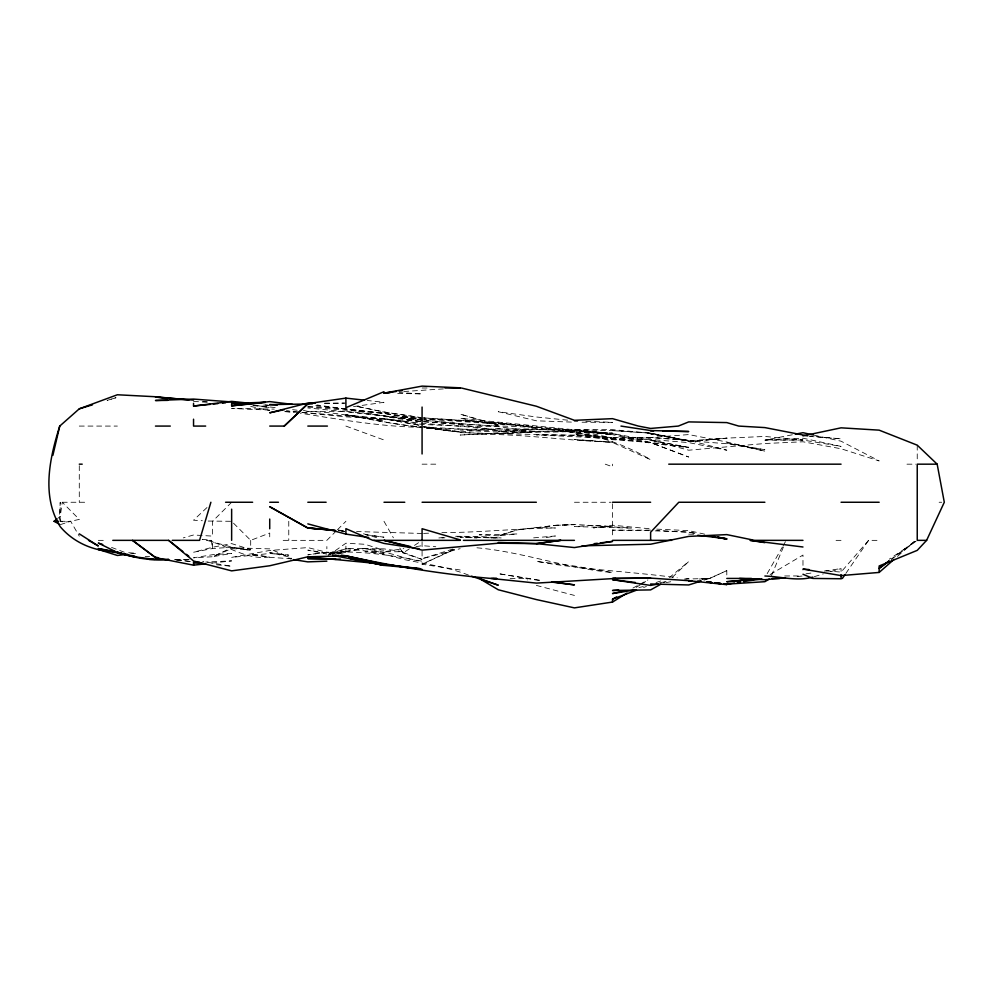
<?xml version="1.0" encoding="UTF-8"?>
<svg xmlns="http://www.w3.org/2000/svg" width="994" height="994" viewBox="0 0 994 994"><rect width="100%" height="100%" fill="white"/><g stroke="black" fill="none" stroke-linecap="round" stroke-linejoin="round"><path stroke-width="0.75" stroke-dasharray="4.97 3.73" d="M60.087 521.303L60.236 502.256C58.969 524.67 56.882 524.26 79.284 519.402L62.274 502.256L60.236 516.458L58.186 518.073M771.468 575.613L784.44 544.575M767.169 573.662L782.402 547.011M783.16 545.681L785.446 541.68M845.882 573.364L868.582 540.351L879.156 540.351M868.582 540.351L841.061 572.072L824.299 570.755M231.639 502.256L212.592 521.303L212.592 536.114L193.544 534.996L183.294 537.878M336.382 530.821L326.864 540.351L280.122 540.351M337.438 529.765L345.9 521.303M672.279 577.377L688.705 561.535L669.521 577.502M206.988 507.536L193.544 520.21L202.341 520.719M897.47 556.391L915.797 540.351L891.369 559.05M891.444 559.349L916.008 541.258L889.307 559.15M328.132 555.696L345.9 543.209L364.947 544.29L383.995 550.229L364.947 548.663L383.995 548.874L403.042 551.745L383.995 551.769L403.8 548.601M409.391 548.812L403.042 553.037L399.75 547.967M414.461 545.42L419.543 542.041M636.172 587.392L640.111 584.957M641.428 584.137L647.989 580.061M770.139 574.544L802.978 555.062L802.978 570.096M663.47 582.732L666.042 581.304M632.929 588.063L638.372 585.106M639.738 584.36L647.902 579.912M460.172 569.984L422.077 564.244L453.376 549.508M422.077 564.244L454.531 549.371M726.8 570.631L709.542 578.433L702.099 579.365L709.716 578.433L726.8 570.631L726.8 577.141M332.307 554.304L345.9 548.626L364.947 548.427L383.995 553.186L345.9 548.626L326.864 554.565L364.947 548.427L329.784 554.08M208.193 521.055L231.639 521.303L250.687 540.351L269.722 533.045L269.722 540.351M643.565 587.541L646.386 586.472M656.09 582.521L662.923 580.247M60.236 524.658L70.686 521.303L79.284 536.164M452.842 549.073L422.077 558.727L460.172 548.663M703.988 580.173L709.542 578.433L684.133 579.104M814.347 576.644L823.256 573.948M830.673 571.712L841.061 568.568L841.061 572.805M533.641 537.853L555.397 535.99L543.681 538.052M338.581 554.031L345.9 552.304L345.9 543.209M638.894 587.553L643.292 586.559M792.305 434.776L764.883 440.168L802.978 440.031L841.061 446.405L802.978 438.205L764.883 439.833L802.978 440.031L764.883 436.453L726.8 438.118L688.705 441.485L650.623 433.173L612.528 429.632L574.445 429.806L460.172 418.288L498.267 424.923L460.172 414.1L498.267 425.904L536.35 427.408L612.528 433.57L688.705 447.275L650.623 442.367L612.528 433.57L574.445 429.607L612.528 434.651L650.623 443.187L688.705 447.698L650.623 439.944L688.705 450.207L764.883 443.51L802.978 441.783L841.061 448.766L879.156 460.93L841.061 441.199L813.229 434.974M335.649 554.23L345.9 552.304M665.856 582.633L671.944 581.515M685.661 578.993L688.705 578.433M415.989 546.65L422.077 545.669L435.794 546.75M806.022 573.811L812.11 572.892M824.299 571.078L841.061 568.568M659.755 582.658L667.372 581.552M353.529 406.596L383.995 402.322L367.233 400.47M441.895 532.647C479.816 532.573 517.539 528.398 555.397 528L536.35 527.516L517.302 529.901L498.267 535.816L517.302 533.952L479.22 534.809L498.267 535.816L517.302 529.901L555.397 525.341L574.445 524.41L631.575 528.125L574.445 526.596L593.48 525.391L612.528 526.509L593.48 527.876L612.528 525.217L650.623 528.845M536.35 527.901L555.397 525.341L574.445 524.658L555.397 525.341M130.549 553.944L136.414 553.26L126.163 552.565M211.834 563.113L231.639 560.889L205.733 562.045M797.138 576.557L802.978 575.936M438.839 537.965L444.939 537.344M455.6 536.263L479.22 536.474L501.187 537.953M688.705 441.46L726.8 438.23L688.705 440.74L650.623 433.956L688.705 440.578L650.623 437.509L612.528 438.106L574.445 432.912L612.528 438.279C550.577 421.866 486.414 433.521 423.606 427.171C473.865 429.147 524.099 434.067 574.445 431.284L498.267 431.16L536.35 428.849L498.267 432.204L460.172 430.017M688.705 441.485L726.8 438.23M403.8 391.524L443.411 388.89M441.895 538.027L444.939 537.779M457.128 536.772L498.267 537.754L490.638 538.027M460.172 432.626L498.267 433.62L536.35 431.508L460.172 435.037C511.152 431.769 561.672 440.839 612.528 442.106L574.445 439.522L612.528 442.467L650.623 459.675C616.143 439.249 576.545 428.116 536.35 431.843C498.69 434.477 460.57 435.099 423.606 426.339L460.172 431.806L423.606 427.867M699.217 579.03L709.716 578.433M145.199 556.603L149.597 556.391M345.9 551.409L326.864 552.254L307.817 554.876C346.036 548.402 384.467 553.857 422.077 561.225C402.533 559.547 384.951 548.315 364.947 551.546L383.995 554.155L403.402 559.386C425.32 563.933 447.822 566.928 468.758 575.191M423.606 533.393L431.222 533.082M291.702 558.827L269.722 557.311L250.687 554.404L269.722 556.938C245.232 560.79 225.091 543.221 202.217 539.394M175.963 559.92L189.158 559.523M324.578 403.601L345.9 403.092M174.497 559.585L189.158 559.436M291.702 558.268L288.769 558.28L291.577 559.026L288.769 558.044L290.956 558.939M784.688 575.973L801.45 575.936M422.077 387.995L428.178 387.995M79.284 426.078L117.367 426.078M422.077 464.173L439.162 464.173M906.975 464.173L915.772 464.173M62.274 502.256L87.944 502.256M574.445 502.256L610.999 502.256M939.119 502.256L941.716 502.256M60.236 521.303L70.686 521.303M650.623 530.125L612.528 530.15L650.623 530.697M98.319 540.351L105.401 540.351M209.448 540.351L211.237 540.351L212.592 541.954L231.639 547.06L250.687 550.403L231.639 547.272L212.592 548.514L193.544 552.242L212.592 547.222L231.639 543.619L250.687 549.57L231.639 548.651L212.592 556.739L193.544 557.82L212.592 554.702L231.639 553.397L212.592 556.739L231.639 547.744L269.722 548.887L288.769 556.901L269.722 552.577L288.769 555.149L269.722 553.496L231.639 557.373L269.722 550.465L307.817 547.595L334.183 554.056M836.053 540.351L841.061 540.351M510.108 578.433L524.907 578.433L527.454 579.987M324.578 403.079L344.384 403.092M582.062 422.226L612.528 422.351L583.577 421.207M688.705 534.163L696.322 534.25M422.077 533.455L356.573 531.554M397.699 393.425L422.077 393.91L399.228 392.58M574.445 429.806L612.528 430.601L650.623 433.173L688.705 440.74L726.8 443.746L764.883 449.735L726.8 442.914L764.883 451.152L726.8 442.007L688.705 434.577L650.623 437.509L688.705 440.205L726.8 450.195L688.705 442.603L650.623 439.51L612.528 439.746L574.445 435.422L498.267 433.62M498.267 537.965L460.172 537.17L476.934 538.002M571.388 422.09L536.35 420.797L498.267 411.702L536.35 416.995L568.344 420.238M655.183 530.871L688.705 532.163L696.322 533.492L688.705 532.163L656.711 530.448M269.722 410.1L231.639 408.447L274.294 409.13M423.606 421.866L496.975 426.078C433.645 422.848 370.874 413.877 307.817 407.975M656.711 529.131L688.705 530.622L704.821 534.213M263.634 405.067L268.206 405.291M420.561 421.344L345.9 416.846L301.716 412.522M422.077 427.37C381.05 426.662 340.582 419.654 300.2 413.156M284.967 411.479L300.2 412.324L286.483 410.634M301.716 412.411L383.995 418.834L420.561 425.457L383.995 418.673L345.9 414.97L383.995 420.487L345.9 414.796L383.995 422.102L422.077 427.706M423.606 417.853L498.267 422.773L612.528 434.912L574.445 430.079L536.35 429.383L574.445 430.39L612.528 433.098L574.445 432.576L498.267 423.183L423.606 417.878M193.544 401.402L207.261 402.297M612.528 430.601L650.623 433.198L688.705 440.74M307.817 406.248L345.9 408.919L383.995 413.119L422.077 420.077L383.995 413.417L312.389 405.167M809.066 436.366L841.061 438.839L810.595 436.155M338.283 530.411L344.384 530.895M650.623 442.591L612.528 439.547L574.445 434.477L650.623 442.628L688.705 457.029L650.623 442.591L612.528 438.627M423.606 421.555L460.172 424.624L498.267 430.315L460.172 426.078L498.267 426.612L536.35 431.818L498.267 428.563L460.172 431.943L423.606 427.544M422.077 419.853L383.995 416.511L422.077 421.804L383.995 415.803L345.9 411.354L307.817 411.367L303.418 410.423M476.934 547.793C522.72 551.881 566.568 568.382 612.528 572.556L574.445 566.033L536.35 561.361C583.006 569.823 630.358 571.413 677.2 577.787M202.689 401.303L207.261 401.713M411.69 426.078L422.077 427.06C383.622 424.078 346.558 411.839 307.817 411.504L303.245 410.957M307.817 406.993L383.995 413.417L422.077 418.71L383.995 416.039L345.9 409.056L316.962 404.98M423.606 419.99L460.172 423.531M216.406 564.791L231.639 566.269L202.689 561.461M284.967 411.628L294.1 412.547M265.149 404.881L269.722 405.366M252.973 405.03L278.867 408.025M536.35 427.668L498.267 423.183M176.783 559.908L190.5 561.498M252.973 405.54L269.722 407.528L252.973 404.968M202.391 539.295L211.237 540.351L212.592 548.514L212.592 541.954M175.963 559.759L193.544 561.858M292.584 409.677L297.156 410.224M539.394 580.583L498.267 573.65L540.922 580.347M365.705 534.685L383.995 537.207L365.705 534.648M335.239 554.23L307.817 550.142L326.864 554.143M422.077 417.766L383.995 412.025L356.163 406.198L383.995 411.951L420.561 417.542M338.283 529.988L344.384 531.107M250.687 406.422L269.722 410.634M536.35 585.404L574.445 595.431M363.481 533.778L378.13 538.052M111.514 547.396L126.897 553.186M422.077 551.074L422.077 559.386L403.042 553.037L399.75 547.545M605.259 464.173L612.528 466.77L612.528 464.173M345.9 426.078L383.995 439.982M403.042 552.341L422.077 559.386M383.995 521.303L393.388 537.804M917.238 445.175L917.238 459.688M612.528 503.784L612.528 537.294M422.077 541.68L422.077 549.682M326.864 546.551L326.864 548.8M288.769 521.303L288.769 540.351M250.687 540.351L250.687 549.471M79.284 465.689L79.284 502.256M115.9 397.749L107.116 400.408L115.9 397.749M650.623 437.969L612.528 438.528L536.35 434.85L574.445 435.099L612.528 437.608L650.623 437.969M460.172 420.412L423.606 418.983L528.435 426.078L460.172 420.412M459.153 426.078L422.077 424.438L383.995 418.71L422.077 423.345L459.153 426.078M344.446 531.579L338.581 530.336L344.446 531.628"/><path stroke-width="1.49" d="M52.868 455.376L59.752 426.078L79.284 408.82L117.367 394.767L155.462 396.743L188.972 400.035M59.752 426.078C49.563 458.271 41.326 496.105 60.236 526.683C73.668 542.649 93.809 551.198 114.434 551.645M210.89 502.256L199.558 540.351L172.26 540.351M809.066 569.562L802.978 569.09L841.061 575.588L879.156 572.432L879.156 565.984L917.238 550.365L926.619 540.351L944.3 502.256L937.168 464.173L917.238 445.175L879.156 430.153L841.061 427.83L802.978 435.894M845.012 574.631L842.39 578.433L841.061 578.433L841.061 574.619M269.722 426.078L284.259 426.078L307.817 403.626L345.9 398.109L364.189 400.135M284.259 426.078L307.817 404.011L312.389 403.899M879.156 572.432L894.041 559.398M59.006 523.987L54.086 521.303L57.155 518.88M888.922 560.927L879.156 568.406L888.984 561.163M480.487 579.191L498.267 589.765L536.35 599.568L574.445 607.881L612.528 602.053L626.978 593.095M769.207 579.092L764.883 581.689L726.8 584.137L734.417 582.993M660.898 584.174L650.623 589.902L612.528 590.486L618.628 589.989M612.528 602.053L612.528 599.171L616.615 596.947M383.995 391.698L345.9 407.664L345.9 398.109M612.528 599.171L636.508 590.175M701.205 581.043L688.705 584.957L650.623 583.987M79.284 408.82L92.467 404.831M812.868 577.092C797.3 581.565 780.675 576.545 764.883 576.011M382.528 563.909L345.9 555.808L307.817 556.814L269.722 565.76L231.639 570.867L193.544 561.001L168.632 540.351L112.782 540.351M582.062 545.843L650.623 544.215L688.705 536.4L726.8 534.61L754.583 540.351L802.978 540.351M624.244 590.896L612.528 593.555L635.377 589.864M284.371 409.665L269.722 412.808L307.817 403.055L315.433 403.067M795.362 434.179L802.978 432.688L813.229 434.974M658.239 584.025L650.623 585.429L612.528 579.688L635.377 582.472M390.083 392.655L383.995 393.152L422.077 386.119L460.172 387.822M737.461 582.534L740.505 582.086M743.549 581.627L761.839 578.893M383.995 393.152L396.184 391.499M399.228 391.089L402.272 390.679M498.267 542.476L536.35 543.631L560.728 540.351L536.35 543.631L498.267 543.196L422.077 550.129L383.995 540.351L410.36 546.476M691.687 580.67L688.705 581.043L691.712 580.67M193.544 403.34L193.544 406.037L231.639 401.365L248.401 403.129M594.25 543.643L597.295 543.271M600.339 542.898L612.528 541.395L574.445 547.57L536.35 543.619M127.63 554.279L117.367 555.46L98.319 549.409L101.251 549.806M193.544 565.176L205.733 563.797L193.544 562.592L193.544 565.176L155.462 557.646L132.475 540.351L155.462 557.435L158.506 557.783M726.8 584.658L688.705 580.682L650.623 578.11L615.795 578.433L536.35 583.105L490.999 578.433C442.243 574.296 393.711 566.294 345.9 555.808L341.34 555.137M265.149 402.21L231.639 403.502L231.639 405.825L269.722 401.601L292.584 404.396M739.586 578.433L764.883 579.726L785.459 577.812M193.544 406.037L210.306 404.359M213.35 404.049L217.922 403.589M222.494 403.129L225.539 402.831M231.639 405.825L265.149 402.495M757.03 578.98L726.8 581.714L758.745 578.955M457.128 388.157L460.172 387.995L444.939 387.995M334.928 559.386L340.42 559.113M193.544 562.592L199.645 562.318M326.864 561.163L307.817 561.871L293.478 559.622M335.649 559.137L307.817 558.566L329.784 558.727M168.645 559.535C151.212 560.927 133.805 557.957 117.367 552.167L134.948 556.926M167.651 400.371L155.462 400.495L193.544 399.079L234.683 402.172M650.623 578.11L612.528 578.433L615.795 578.433M155.462 426.078L170.297 426.078M205.671 426.078L193.544 426.078L193.544 419.195M307.817 426.078L327.424 426.078M79.284 464.173L82.204 464.173M668.738 464.173L841.061 464.173M937.168 464.173L917.238 464.173L917.238 540.351L926.619 540.351M225.588 502.256L252.625 502.256M269.722 502.256L278.444 502.256M307.817 502.256L326.131 502.256M383.995 502.256L404.769 502.256M422.077 502.256L536.35 502.256M612.528 502.256L650.623 502.256M764.883 502.256L678.79 502.256L650.623 532.237L650.623 540.351M841.061 502.256L879.156 502.256M54.086 521.303L58.584 521.303M460.172 540.351L372.874 540.351L345.9 528.659L345.9 534.101L368.762 537.505M463.452 540.351L574.445 540.351M612.528 540.351L671.633 540.351M149.15 559.386L168.645 559.398M726.8 578.433L751.489 578.433M772.251 578.433L779.631 578.433M490.999 578.433L496.814 578.496L492.788 578.433M841.061 578.756L812.831 578.433L802.978 574.259M650.623 430.862L653.667 430.911M662.812 431.073L688.705 431.533L650.623 430.539L620.964 426.078M574.445 420.847L577.489 420.971M231.639 403.502L242.3 404.024M277.338 405.08L269.722 404.595L307.817 404.011M307.817 528L335.239 530.436L307.817 528.013L269.722 506.716L307.817 528L332.195 529.939M193.544 400.097L155.462 397.053L164.594 398.097M807.55 435.881L764.883 427.594L738.753 426.078L726.8 422.587L688.705 421.903L678.33 426.078L650.623 428.439L638.372 426.078L612.528 418.66L574.445 420.313L536.35 406.235L461.34 387.995M377.894 563.586L307.817 556.864M716.127 582.944L720.7 583.453M169.166 398.619L173.739 399.141M764.883 542.649L750.048 540.351L802.978 546.998M155.462 557.435L158.394 557.758M697.85 580.956L700.894 581.316M706.995 582.037L711.555 582.583M714.611 582.944L720.7 583.664L716.127 583.056M697.85 535.269L726.8 538.773L717.656 537.195M551.583 582.074L574.445 584.882L553.111 581.999M102.717 544.501L98.319 543.059L117.367 552.502L136.414 557.038L154.517 559.386M422.077 569.363L383.995 564.306L420.561 568.754L383.995 565.375L332.717 555.373M104.184 550.191L114.434 551.571M237.728 402.632L240.784 403.104M419.033 548.738L383.995 543.42L373.819 540.351M711.555 536.139L714.611 536.661M348.956 558.081L352 558.616M355.044 559.137L358.088 559.659M110.048 550.651L98.319 548.564L136.414 557.311M711.555 536.338L726.8 539.121L718.003 537.158M348.832 558.156L383.995 565.375L364.947 561.15M307.817 523.863L345.9 534.101M460.172 539.891L422.077 528.721L422.077 540.351M480.574 578.918L498.267 585.18L471.616 576.271M133.693 555.932L136.414 557.038M88.516 540.351L98.319 545.954L79.284 533.84M168.632 540.351L182.871 551.546M186.425 554.341L188.798 556.205M422.077 407.055L422.077 453.985M269.722 519.042L269.722 528.783M231.639 509.176L231.639 540.351M711.555 582.422L706.995 581.912L711.555 582.472M726.8 584.385L723.744 584.025L726.8 584.385"/></g></svg>
